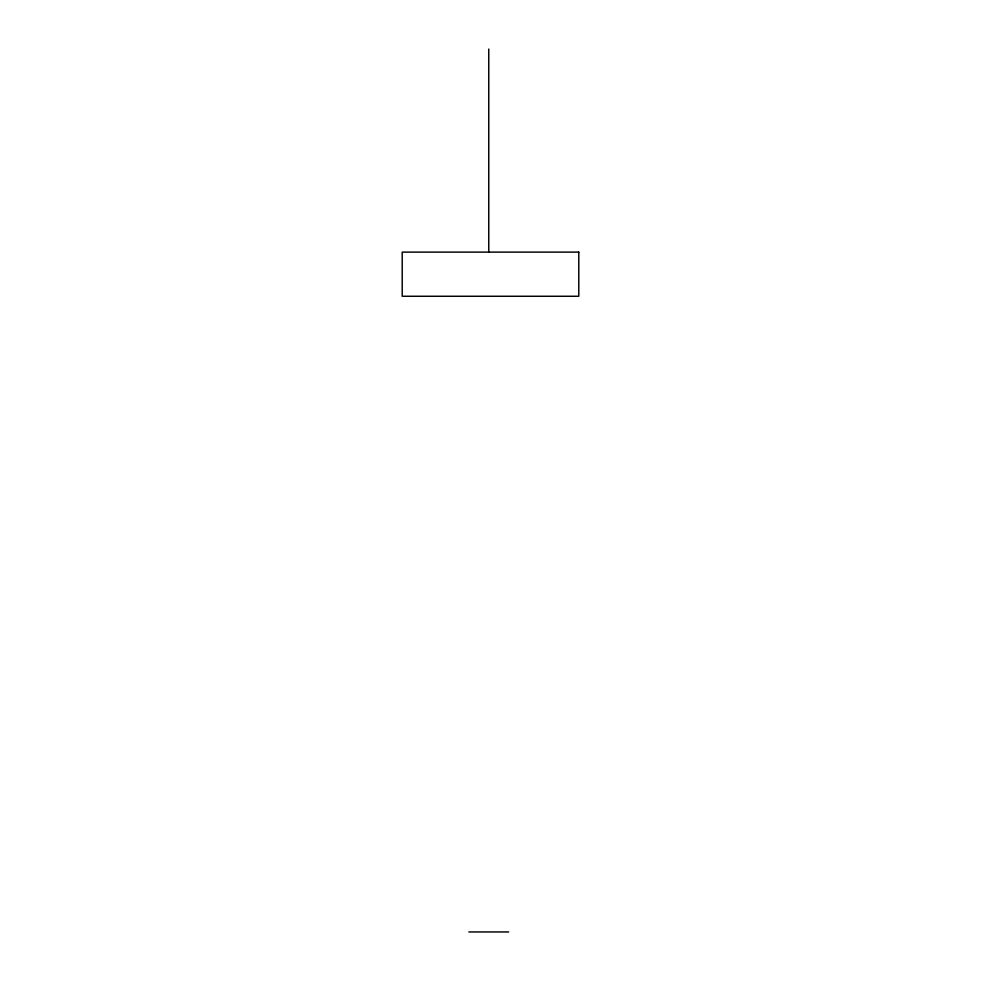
<?xml version="1.0" encoding="UTF-8"?>
<svg xmlns="http://www.w3.org/2000/svg" width="981" height="981" viewBox="0 0 981 981"><rect width="100%" height="100%" fill="white"/><g stroke="black" fill="none" stroke-linecap="round" stroke-linejoin="round"><path stroke-width="1.47" d="M468.857 931.95L508.661 931.95M488.759 49.05L488.759 252.007M578.79 252.117L402.21 252.117L402.21 296.262L578.79 296.262L578.79 252.117"/></g></svg>
